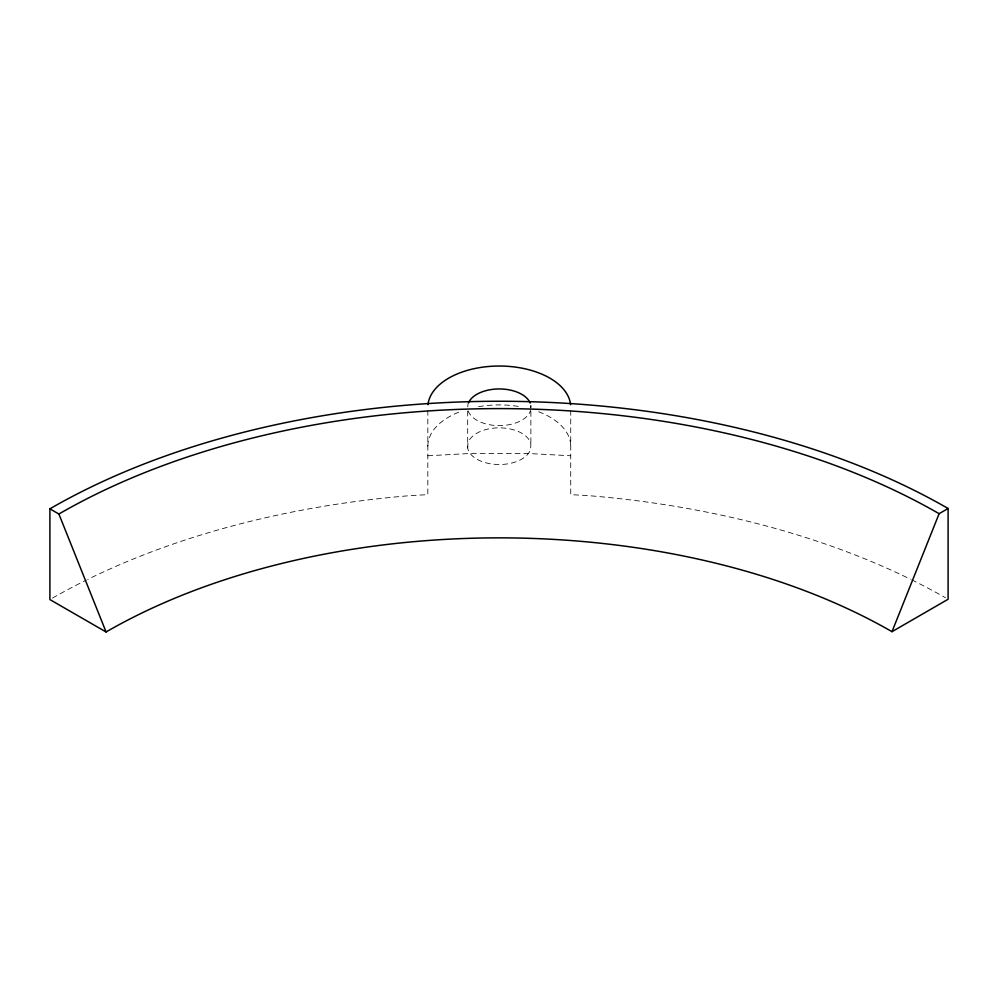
<?xml version="1.0" encoding="UTF-8"?>
<svg xmlns="http://www.w3.org/2000/svg" width="998" height="998" viewBox="0 0 998 998"><rect width="100%" height="100%" fill="white"/><g stroke="black" fill="none" stroke-linecap="round" stroke-linejoin="round"><path stroke-width="0.75" stroke-dasharray="4.99 3.74" d="M467.812 406.872L467.937 404.34M467.688 448.027L467.937 443.237A31.761 18.338 0 0 1 500.235 427.855A31.761 18.338 0 0 1 530.874 444.335L530.624 449.112A31.761 18.338 0 0 1 498.326 464.507A31.761 18.338 0 0 1 467.688 448.027L467.688 409.13A31.761 18.338 0 0 0 498.326 425.61A31.761 18.338 0 0 0 530.624 410.228M530.736 408.12L530.874 405.438L530.874 444.335M427.83 455.774L469.547 453.516L528.216 453.504L570.731 455.762M570.731 410.315L570.731 494.659L586.637 495.495A635.127 366.69 0 0 1 910.338 579.164M427.83 410.315L427.83 494.659L411.139 495.557A635.127 366.69 0 0 0 87.624 579.464M52.495 598.089A635.127 366.69 0 0 1 86.227 580.15M911.735 579.85A635.127 366.69 0 0 1 945.505 597.765M427.83 446.181A71.457 41.255 0 0 1 459.916 411.75M478.541 406.697A71.457 41.255 0 0 1 520.033 406.697M538.646 411.75A71.457 41.255 0 0 1 570.731 446.181"/><path stroke-width="1.5" d="M892 631.684L939.118 513.696L948.1 508.493L948.1 599.249L892 631.684A555.736 320.845 0 0 0 106.075 631.971L49.9 599.573L49.9 508.83A635.127 366.69 0 0 1 948.1 508.493M49.9 508.83L58.894 514.02A622.403 359.342 0 0 1 939.118 513.696M58.894 514.02L106.075 631.971M427.967 404.701A71.457 41.255 0 0 1 499.287 366.029A71.457 41.255 0 0 1 570.594 404.701M468.336 403.167A31.761 18.338 0 0 1 499.2 388.946A31.761 18.338 0 0 1 530.188 403.08"/></g></svg>
